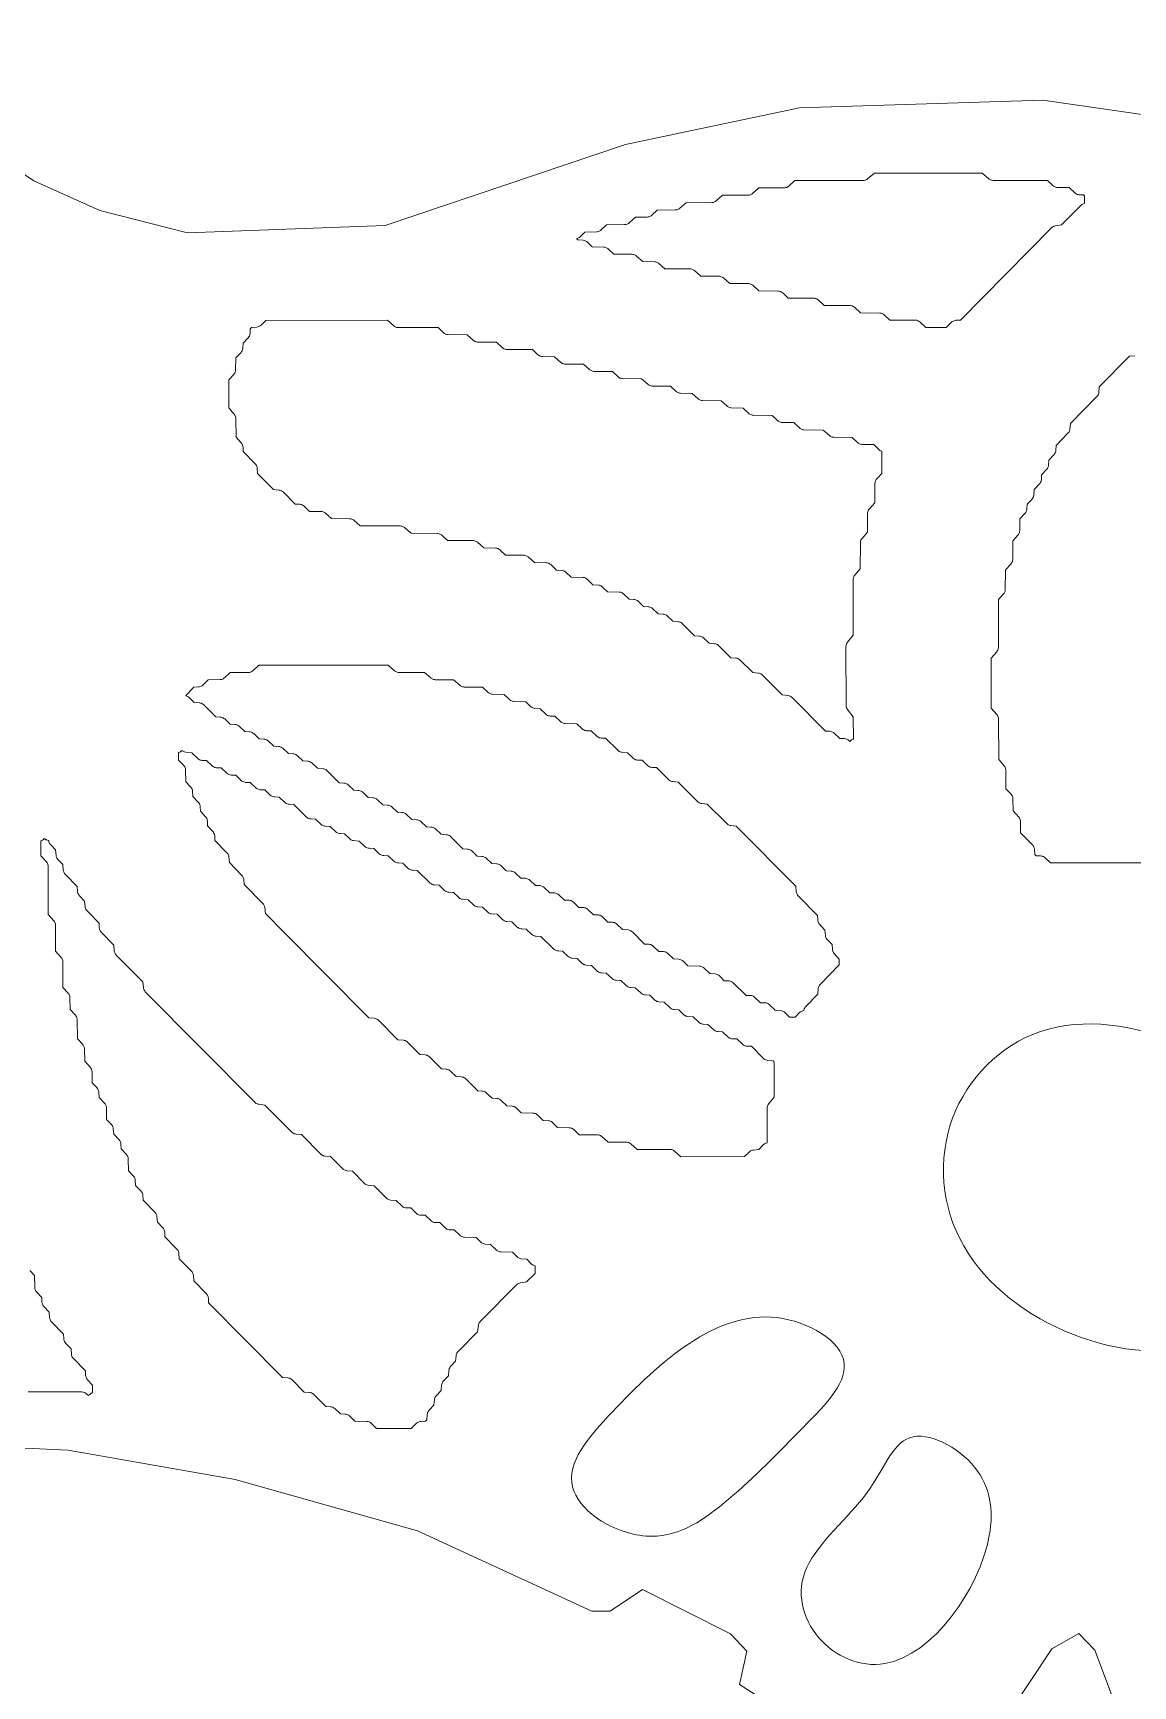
# Model space of a CAD drawing. Header units: inches. Extents: x 36 to 81.4, y 17.3 to 55.9.
# Drawn here: x 48.8 to 52.82, y 39.6 to 45.65 of the extents above; entities that cross this region are included whole.
import ezdxf

# ---------------------------------------------------------------- set-up
doc = ezdxf.new("R2010")
doc.units = ezdxf.units.IN
for name, color, linetype, lineweight in [('01_ORIGINAL_CAD', 7, 'CONTINUOUS', 20), ('02_APPROVED_PDF_OUTLINES', 7, 'CONTINUOUS', 15), ('04_APPROVED_PERIMETER', 7, 'CONTINUOUS', 15)]:
    doc.layers.add(name, color=color, linetype=linetype, lineweight=lineweight)

msp = doc.modelspace()

# ---------------------------------------------------------------- linework, layer by layer
at = {"layer": '01_ORIGINAL_CAD'}
msp.add_lwpolyline([(50.1404, 46.0145, -0.546754), (57.6505, 41.0455, 0.171391), (58.1845, 40.3509, 0.171391)], format="xyb", dxfattribs=at)
at = {"layer": '02_APPROVED_PDF_OUTLINES'}
for points in [[(50.7838, 44.8935), (50.7851, 44.8938), (50.7882, 44.8948), (50.7911, 44.8963), (50.7938, 44.8981), (50.7963, 44.9002), (50.8136, 44.9175), (50.8562, 44.9184), (50.8593, 44.9187), (50.8623, 44.9193), (50.8652, 44.9203), (50.8679, 44.9217), (50.8705, 44.9233), (50.8729, 44.9253), (50.8927, 44.9442), (50.959, 44.9445), (50.962, 44.9447), (50.965, 44.9452), (50.9679, 44.9461), (50.9706, 44.9474), (50.9732, 44.9489), (50.9756, 44.9508), (50.9985, 44.9713), (51.0419, 44.9723), (51.045, 44.9725), (51.048, 44.9731), (51.0509, 44.9741), (51.0537, 44.9755), (51.0562, 44.9772), (51.0586, 44.9791), (51.0784, 44.998), (51.1448, 44.9983), (51.1478, 44.9985), (51.1507, 44.999), (51.1536, 45), (51.1563, 45.0012), (51.1589, 45.0028), (51.1613, 45.0046), (51.184, 45.0249), (51.2774, 45.0252), (51.2804, 45.0254), (51.2834, 45.026), (51.2862, 45.0269), (51.289, 45.0281), (51.2916, 45.0297), (51.2939, 45.0316), (51.3167, 45.0518), (51.4101, 45.0522), (51.4131, 45.0524), (51.416, 45.0529), (51.4189, 45.0538), (51.4217, 45.0551), (51.4242, 45.0566), (51.4266, 45.0585), (51.4494, 45.0788), (51.5427, 45.0791), (51.5457, 45.0793), (51.5487, 45.0799), (51.5516, 45.0808), (51.5543, 45.082), (51.5569, 45.0836), (51.5593, 45.0854), (51.582, 45.1057), (51.8317, 45.1059), (51.8351, 45.1061), (51.8384, 45.1068), (51.8417, 45.108), (51.8447, 45.1096), (51.8475, 45.1115), (51.8733, 45.1327), (52.2671, 45.133), (52.2899, 45.1128), (52.2923, 45.111), (52.2949, 45.1094), (52.2976, 45.1082), (52.3005, 45.1073), (52.3035, 45.1067), (52.3065, 45.1065), (52.5056, 45.1064), (52.5254, 45.0876), (52.5278, 45.0856), (52.5303, 45.0839), (52.5331, 45.0826), (52.536, 45.0816), (52.539, 45.081), (52.5421, 45.0807), (52.585, 45.0798), (52.6051, 45.0608), (52.6079, 45.0585), (52.6109, 45.0567), (52.6142, 45.0553), (52.6177, 45.0544), (52.6212, 45.054), (52.6375, 45.0533), (52.6412, 45.0495), (52.6413, 45.0223), (52.64, 45.022), (52.6368, 45.021), (52.6339, 45.0195), (52.6311, 45.0177), (52.6287, 45.0155), (52.5572, 44.9434), (52.5345, 44.9401), (52.5313, 44.9395), (52.5283, 44.9384), (52.5254, 44.9369), (52.5227, 44.9351), (52.5203, 44.9329), (52.1872, 44.5952), (52.1709, 44.5945), (52.1673, 44.594), (52.1639, 44.5931), (52.1606, 44.5917), (52.1575, 44.5899), (52.1548, 44.5876), (52.135, 44.5688), (52.0609, 44.5687), (52.0381, 44.5889), (52.0357, 44.5908), (52.0331, 44.5924), (52.0304, 44.5936), (52.0275, 44.5945), (52.0246, 44.5951), (52.0215, 44.5952), (51.9286, 44.5954), (51.9087, 44.6143), (51.9064, 44.6163), (51.9038, 44.6179), (51.901, 44.6193), (51.898, 44.6203), (51.895, 44.6209), (51.8919, 44.6211), (51.822, 44.6221), (51.7991, 44.6425), (51.7967, 44.6443), (51.7941, 44.6459), (51.7914, 44.6471), (51.7885, 44.648), (51.7856, 44.6486), (51.7825, 44.6487), (51.6891, 44.6489), (51.6663, 44.6692), (51.6639, 44.6711), (51.6614, 44.6726), (51.6586, 44.6739), (51.6557, 44.6748), (51.6528, 44.6753), (51.6498, 44.6755), (51.5568, 44.6757), (51.537, 44.6945), (51.5346, 44.6965), (51.532, 44.6982), (51.5292, 44.6995), (51.5263, 44.7005), (51.5232, 44.7011), (51.5201, 44.7014), (51.4503, 44.7023), (51.4273, 44.7227), (51.4249, 44.7245), (51.4224, 44.7261), (51.4196, 44.7273), (51.4168, 44.7282), (51.4138, 44.7288), (51.4108, 44.729), (51.3439, 44.7292), (51.3211, 44.7495), (51.3187, 44.7513), (51.3161, 44.7529), (51.3134, 44.7541), (51.3105, 44.755), (51.3076, 44.7556), (51.3046, 44.7557), (51.2377, 44.756), (51.2148, 44.7762), (51.2125, 44.7781), (51.2099, 44.7796), (51.2072, 44.7809), (51.2043, 44.7818), (51.2013, 44.7823), (51.1983, 44.7825), (51.1054, 44.7827), (51.0855, 44.8015), (51.0832, 44.8035), (51.0806, 44.8052), (51.0778, 44.8065), (51.0749, 44.8075), (51.0719, 44.8081), (51.0688, 44.8084), (51.0254, 44.8093), (51.0024, 44.8297), (51, 44.8316), (50.9975, 44.8332), (50.9947, 44.8344), (50.9918, 44.8353), (50.9889, 44.8358), (50.9859, 44.836), (50.9195, 44.8362), (50.8996, 44.8551), (50.8973, 44.857), (50.8947, 44.8587), (50.8919, 44.8601), (50.889, 44.861), (50.886, 44.8617), (50.8829, 44.8619), (50.8403, 44.8628), (50.8229, 44.8801), (50.8203, 44.8823), (50.8174, 44.8842), (50.8143, 44.8857), (50.811, 44.8867), (50.8075, 44.8872), (50.788, 44.8889), (50.7838, 44.8932)], [(49.646, 44.5943), (50.0915, 44.5946), (50.1143, 44.5744), (50.1167, 44.5725), (50.1192, 44.571), (50.122, 44.5697), (50.1249, 44.5688), (50.1278, 44.5683), (50.1308, 44.5681), (50.2769, 44.5679), (50.2967, 44.5491), (50.2991, 44.5471), (50.3017, 44.5454), (50.3045, 44.5441), (50.3074, 44.5431), (50.3105, 44.5425), (50.3136, 44.5423), (50.3834, 44.5413), (50.4064, 44.5209), (50.4087, 44.5191), (50.4113, 44.5175), (50.4141, 44.5163), (50.4169, 44.5154), (50.4199, 44.5148), (50.4229, 44.5146), (50.4898, 44.5144), (50.5126, 44.4942), (50.515, 44.4923), (50.5176, 44.4907), (50.5203, 44.4895), (50.5232, 44.4886), (50.5261, 44.4881), (50.5291, 44.4879), (50.6221, 44.4877), (50.6419, 44.4688), (50.6443, 44.4669), (50.6469, 44.4652), (50.6496, 44.4639), (50.6525, 44.4629), (50.6555, 44.4623), (50.6586, 44.462), (50.702, 44.4611), (50.7251, 44.4406), (50.7274, 44.4388), (50.73, 44.4372), (50.7327, 44.436), (50.7356, 44.4351), (50.7386, 44.4345), (50.7416, 44.4344), (50.8085, 44.4341), (50.8313, 44.4139), (50.8337, 44.412), (50.8362, 44.4105), (50.839, 44.4092), (50.8418, 44.4083), (50.8448, 44.4078), (50.8478, 44.4076), (50.9142, 44.4074), (50.9341, 44.3885), (50.9365, 44.3866), (50.9391, 44.3849), (50.9419, 44.3835), (50.9448, 44.3825), (50.9478, 44.3819), (50.9509, 44.3817), (51.0208, 44.3807), (51.0437, 44.3604), (51.0461, 44.3585), (51.0487, 44.3569), (51.0514, 44.3557), (51.0543, 44.3548), (51.0573, 44.3543), (51.0603, 44.3541), (51.1267, 44.3539), (51.1465, 44.335), (51.1489, 44.3331), (51.1515, 44.3314), (51.1542, 44.33), (51.1571, 44.3291), (51.1601, 44.3284), (51.1632, 44.3282), (51.2062, 44.3273), (51.2262, 44.3082), (51.2286, 44.3063), (51.2312, 44.3046), (51.234, 44.3032), (51.2369, 44.3022), (51.24, 44.3016), (51.2431, 44.3014), (51.3125, 44.3004), (51.3324, 44.2815), (51.3348, 44.2795), (51.3374, 44.2778), (51.3401, 44.2765), (51.3431, 44.2755), (51.3461, 44.2749), (51.3491, 44.2746), (51.3921, 44.2737), (51.4121, 44.2547), (51.4145, 44.2527), (51.4171, 44.251), (51.4199, 44.2497), (51.4229, 44.2487), (51.4259, 44.2481), (51.429, 44.2479), (51.4984, 44.2469), (51.5184, 44.2279), (51.5207, 44.226), (51.5233, 44.2243), (51.5261, 44.223), (51.529, 44.222), (51.532, 44.2213), (51.535, 44.2211), (51.578, 44.2202), (51.598, 44.2012), (51.6004, 44.1992), (51.603, 44.1975), (51.6058, 44.1962), (51.6088, 44.1952), (51.6118, 44.1945), (51.6149, 44.1943), (51.6848, 44.1933), (51.7077, 44.173), (51.7101, 44.1711), (51.7127, 44.1696), (51.7154, 44.1683), (51.7183, 44.1674), (51.7212, 44.1669), (51.7242, 44.1667), (51.7906, 44.1665), (51.8105, 44.1476), (51.8129, 44.1457), (51.8154, 44.144), (51.8182, 44.1427), (51.8211, 44.1417), (51.8241, 44.141), (51.8272, 44.1408), (51.8698, 44.1399), (51.8872, 44.1227), (51.8896, 44.1205), (51.8924, 44.1187), (51.8953, 44.1173), (51.8984, 44.1162), (51.8998, 44.116), (51.8999, 44.0346), (51.8812, 44.0145), (51.8793, 44.0121), (51.8777, 44.0095), (51.8764, 44.0068), (51.8754, 44.0039), (51.8748, 44.0009), (51.8746, 43.9978), (51.8737, 43.9269), (51.8535, 43.9037), (51.8514, 43.9009), (51.8497, 43.8977), (51.8484, 43.8944), (51.8477, 43.8909), (51.8474, 43.8874), (51.8473, 43.8194), (51.8272, 43.7963), (51.825, 43.7935), (51.8233, 43.7904), (51.8221, 43.787), (51.8213, 43.7835), (51.8211, 43.78), (51.821, 43.6852), (51.8009, 43.6621), (51.7988, 43.6593), (51.797, 43.6561), (51.7958, 43.6528), (51.795, 43.6493), (51.7948, 43.6457), (51.7949, 43.443), (51.7739, 43.4169), (51.772, 43.4141), (51.7704, 43.4111), (51.7693, 43.4079), (51.7686, 43.4046), (51.7684, 43.4012), (51.7688, 43.1865), (51.769, 43.1831), (51.7697, 43.1798), (51.7709, 43.1766), (51.7724, 43.1736), (51.7744, 43.1708), (51.7954, 43.1447), (51.7956, 43.0631), (51.795, 43.0629), (51.7918, 43.0615), (51.7889, 43.0598), (51.7863, 43.0576), (51.7826, 43.0541), (51.7788, 43.0576), (51.7761, 43.0598), (51.773, 43.0616), (51.7698, 43.063), (51.7664, 43.0639), (51.7629, 43.0643), (51.7461, 43.065), (51.7258, 43.0842), (51.7231, 43.0865), (51.72, 43.0884), (51.7167, 43.0898), (51.7133, 43.0907), (51.7097, 43.0911), (51.6935, 43.0918), (51.5718, 43.2145), (51.5693, 43.2166), (51.5667, 43.2185), (51.5638, 43.2199), (51.5607, 43.221), (51.5576, 43.2216), (51.5349, 43.2249), (51.4631, 43.2969), (51.4605, 43.2992), (51.4576, 43.3011), (51.4544, 43.3026), (51.4511, 43.3036), (51.4476, 43.3041), (51.4278, 43.3059), (51.3805, 43.3521), (51.3782, 43.3541), (51.3757, 43.3558), (51.373, 43.3572), (51.3701, 43.3582), (51.3672, 43.3589), (51.3642, 43.3592), (51.3478, 43.3599), (51.3036, 43.4041), (51.301, 43.4064), (51.2981, 43.4083), (51.2949, 43.4098), (51.2916, 43.4108), (51.2881, 43.4114), (51.2681, 43.4131), (51.2474, 43.4328), (51.2446, 43.4351), (51.2416, 43.4369), (51.2383, 43.4383), (51.2348, 43.4392), (51.2313, 43.4396), (51.2149, 43.4404), (51.1707, 43.4846), (51.1681, 43.4868), (51.1652, 43.4887), (51.162, 43.4902), (51.1587, 43.4912), (51.1553, 43.4918), (51.1353, 43.4936), (51.1145, 43.5132), (51.1118, 43.5155), (51.1087, 43.5173), (51.1054, 43.5187), (51.102, 43.5197), (51.0984, 43.5201), (51.0817, 43.5208), (51.0614, 43.54), (51.0586, 43.5423), (51.0556, 43.5441), (51.0523, 43.5455), (51.0488, 43.5465), (51.0453, 43.5469), (51.0285, 43.5476), (51.0082, 43.5668), (51.0055, 43.5691), (51.0024, 43.5709), (50.9991, 43.5723), (50.9957, 43.5733), (50.9921, 43.5737), (50.9754, 43.5744), (50.9551, 43.5936), (50.9527, 43.5956), (50.9502, 43.5973), (50.9474, 43.5986), (50.9445, 43.5996), (50.9415, 43.6002), (50.9384, 43.6005), (50.8958, 43.6014), (50.8784, 43.6186), (50.8758, 43.6209), (50.8729, 43.6228), (50.8698, 43.6242), (50.8664, 43.6252), (50.863, 43.6258), (50.843, 43.6275), (50.8223, 43.6472), (50.8199, 43.6492), (50.8173, 43.6509), (50.8146, 43.6522), (50.8117, 43.6532), (50.8087, 43.6538), (50.8056, 43.6541), (50.763, 43.655), (50.7456, 43.6722), (50.743, 43.6745), (50.7401, 43.6763), (50.7369, 43.6778), (50.7336, 43.6788), (50.7302, 43.6793), (50.7102, 43.6811), (50.6894, 43.7008), (50.6871, 43.7028), (50.6845, 43.7044), (50.6818, 43.7058), (50.6788, 43.7068), (50.6758, 43.7074), (50.6728, 43.7076), (50.6294, 43.7086), (50.6063, 43.729), (50.604, 43.7309), (50.6014, 43.7324), (50.5986, 43.7336), (50.5958, 43.7346), (50.5928, 43.7351), (50.5898, 43.7353), (50.5234, 43.7355), (50.5035, 43.7543), (50.5012, 43.7563), (50.4986, 43.758), (50.4958, 43.7593), (50.4929, 43.7603), (50.4899, 43.7609), (50.4869, 43.7612), (50.4434, 43.7621), (50.4204, 43.7825), (50.418, 43.7844), (50.4155, 43.786), (50.4127, 43.7872), (50.4098, 43.7881), (50.4069, 43.7886), (50.4039, 43.7888), (50.3109, 43.789), (50.2911, 43.8079), (50.2887, 43.8099), (50.2861, 43.8115), (50.2833, 43.8129), (50.2803, 43.8139), (50.2772, 43.8145), (50.2741, 43.8147), (50.1778, 43.8157), (50.1549, 43.836), (50.1525, 43.8379), (50.1499, 43.8394), (50.1472, 43.8407), (50.1443, 43.8416), (50.1413, 43.8421), (50.1383, 43.8423), (49.9918, 43.8425), (49.969, 43.8627), (49.9666, 43.8646), (49.9641, 43.8661), (49.9613, 43.8674), (49.9585, 43.8683), (49.9555, 43.8688), (49.9525, 43.869), (49.8861, 43.8692), (49.8662, 43.8881), (49.8639, 43.89), (49.8613, 43.8917), (49.8585, 43.893), (49.8556, 43.894), (49.8526, 43.8947), (49.8495, 43.8949), (49.8066, 43.8958), (49.7865, 43.9148), (49.7838, 43.9171), (49.7807, 43.919), (49.7774, 43.9203), (49.774, 43.9213), (49.7704, 43.9217), (49.7541, 43.9224), (49.7099, 43.9666), (49.7073, 43.9689), (49.7043, 43.9708), (49.7012, 43.9722), (49.6978, 43.9733), (49.6944, 43.9738), (49.6748, 43.9755), (49.6166, 44.0343), (49.6149, 44.0542), (49.6143, 44.0576), (49.6133, 44.0609), (49.6119, 44.0641), (49.61, 44.067), (49.6078, 44.0696), (49.5638, 44.1143), (49.5631, 44.1311), (49.5626, 44.1346), (49.5617, 44.138), (49.5604, 44.1412), (49.5586, 44.1443), (49.5563, 44.147), (49.5375, 44.1671), (49.5372, 44.2346), (49.5369, 44.2382), (49.5361, 44.2417), (49.5349, 44.245), (49.5331, 44.2481), (49.531, 44.251), (49.5108, 44.274), (49.5106, 44.3766), (49.5293, 44.3968), (49.5312, 44.3991), (49.5329, 44.4017), (49.5342, 44.4044), (49.5351, 44.4073), (49.5357, 44.4103), (49.536, 44.4133), (49.5368, 44.457), (49.5557, 44.4773), (49.5579, 44.48), (49.5597, 44.4831), (49.5611, 44.4864), (49.562, 44.4898), (49.5624, 44.4933), (49.5631, 44.5104), (49.5821, 44.531), (49.5844, 44.5337), (49.5862, 44.5368), (49.5875, 44.5401), (49.5884, 44.5435), (49.5888, 44.547), (49.5895, 44.5637), (49.594, 44.5683), (49.6136, 44.5701), (49.617, 44.5706), (49.6203, 44.5716), (49.6234, 44.5731), (49.6264, 44.575), (49.629, 44.5773)], [(49.3536, 43.2216), (49.3536, 43.222), (49.3837, 43.2525), (49.4, 43.2533), (49.4035, 43.2537), (49.407, 43.2546), (49.4103, 43.256), (49.4133, 43.2579), (49.4161, 43.2601), (49.4361, 43.2792), (49.479, 43.2802), (49.4821, 43.2804), (49.4851, 43.281), (49.488, 43.282), (49.4908, 43.2834), (49.4933, 43.2851), (49.4957, 43.287), (49.5155, 43.3059), (49.5819, 43.3062), (49.5849, 43.3064), (49.5878, 43.3069), (49.5907, 43.3079), (49.5934, 43.3091), (49.596, 43.3107), (49.5984, 43.3125), (49.6211, 43.3328), (50.0939, 43.3331), (50.1167, 43.3129), (50.1191, 43.311), (50.1216, 43.3095), (50.1244, 43.3082), (50.1273, 43.3073), (50.1302, 43.3068), (50.1332, 43.3066), (50.2266, 43.3064), (50.2495, 43.2862), (50.2518, 43.2843), (50.2544, 43.2828), (50.2571, 43.2815), (50.26, 43.2806), (50.263, 43.2801), (50.266, 43.2799), (50.3328, 43.2797), (50.3557, 43.2594), (50.3581, 43.2575), (50.3606, 43.256), (50.3634, 43.2548), (50.3662, 43.2539), (50.3692, 43.2533), (50.3722, 43.2531), (50.4386, 43.2529), (50.4585, 43.2341), (50.4608, 43.2321), (50.4634, 43.2304), (50.4662, 43.2291), (50.4691, 43.2281), (50.4721, 43.2275), (50.4751, 43.2272), (50.5181, 43.2263), (50.5382, 43.2073), (50.5405, 43.2053), (50.5431, 43.2036), (50.5459, 43.2023), (50.5488, 43.2013), (50.5518, 43.2007), (50.5548, 43.2004), (50.5975, 43.1995), (50.6148, 43.1823), (50.6175, 43.18), (50.6204, 43.1782), (50.6235, 43.1767), (50.6268, 43.1757), (50.6302, 43.1751), (50.6502, 43.1734), (50.671, 43.1537), (50.6737, 43.1514), (50.6768, 43.1496), (50.6801, 43.1482), (50.6835, 43.1473), (50.6871, 43.1469), (50.7038, 43.1461), (50.7241, 43.1269), (50.7265, 43.1249), (50.7291, 43.1233), (50.7318, 43.1219), (50.7347, 43.1209), (50.7377, 43.1203), (50.7408, 43.1201), (50.7837, 43.1191), (50.8038, 43.1001), (50.8066, 43.0979), (50.8096, 43.096), (50.8129, 43.0946), (50.8164, 43.0937), (50.8199, 43.0933), (50.8367, 43.0926), (50.8569, 43.0733), (50.8597, 43.0711), (50.8628, 43.0692), (50.8661, 43.0678), (50.8695, 43.0669), (50.8731, 43.0665), (50.8894, 43.0658), (50.9336, 43.0216), (50.9362, 43.0193), (50.9391, 43.0174), (50.9423, 43.0159), (50.9456, 43.0149), (50.9491, 43.0143), (50.9691, 43.0126), (50.9898, 42.9929), (50.9926, 42.9906), (50.9956, 42.9888), (50.9989, 42.9874), (51.0024, 42.9865), (51.0059, 42.9861), (51.0227, 42.9853), (51.043, 42.9661), (51.0457, 42.9638), (51.0488, 42.962), (51.0521, 42.9606), (51.0555, 42.9597), (51.0591, 42.9593), (51.0754, 42.9586), (51.1196, 42.9144), (51.1222, 42.9121), (51.1252, 42.9102), (51.1283, 42.9087), (51.1316, 42.9077), (51.1351, 42.9071), (51.1547, 42.9054), (51.2259, 42.8339), (51.2285, 42.8316), (51.2315, 42.8297), (51.2346, 42.8283), (51.238, 42.8272), (51.2414, 42.8267), (51.261, 42.825), (51.3322, 42.7535), (51.3349, 42.7512), (51.3378, 42.7493), (51.341, 42.7478), (51.3443, 42.7468), (51.3477, 42.7462), (51.3673, 42.7445), (51.5851, 42.5249), (51.5869, 42.5049), (51.5874, 42.5015), (51.5884, 42.4982), (51.5899, 42.4951), (51.5917, 42.4922), (51.594, 42.4895), (51.6645, 42.418), (51.6653, 42.4013), (51.6657, 42.3978), (51.6666, 42.3943), (51.6679, 42.3911), (51.6698, 42.3881), (51.672, 42.3853), (51.6916, 42.3643), (51.6934, 42.3439), (51.6939, 42.3406), (51.6949, 42.3373), (51.6963, 42.3342), (51.6982, 42.3313), (51.7004, 42.3287), (51.7178, 42.3108), (51.7186, 42.2939), (51.719, 42.2904), (51.7199, 42.287), (51.7212, 42.2838), (51.723, 42.2807), (51.7253, 42.278), (51.744, 42.2579), (51.7441, 42.2366), (51.6743, 42.1655), (51.672, 42.1628), (51.6702, 42.1599), (51.6687, 42.1568), (51.6677, 42.1535), (51.6672, 42.1501), (51.6655, 42.1301), (51.6213, 42.0849), (51.6192, 42.0824), (51.6174, 42.0797), (51.616, 42.0767), (51.615, 42.0736), (51.6144, 42.0704), (51.6143, 42.0696), (51.6136, 42.0695), (51.6104, 42.0689), (51.6073, 42.0678), (51.6043, 42.0664), (51.6016, 42.0646), (51.5991, 42.0624), (51.5821, 42.0454), (51.5621, 42.0454), (51.545, 42.0624), (51.5424, 42.0647), (51.5395, 42.0665), (51.5363, 42.068), (51.533, 42.069), (51.5296, 42.0695), (51.5096, 42.0713), (51.4888, 42.091), (51.4861, 42.0933), (51.483, 42.0951), (51.4797, 42.0965), (51.4763, 42.0974), (51.4727, 42.0978), (51.456, 42.0985), (51.4357, 42.1178), (51.4329, 42.1201), (51.4299, 42.1219), (51.4266, 42.1233), (51.4231, 42.1242), (51.4196, 42.1246), (51.4031, 42.1253), (51.3562, 42.1711), (51.3539, 42.1731), (51.3514, 42.1748), (51.3487, 42.1762), (51.3458, 42.1772), (51.3429, 42.1779), (51.3399, 42.1782), (51.3234, 42.179), (51.3058, 42.1964), (51.3032, 42.1987), (51.3003, 42.2006), (51.2972, 42.202), (51.2939, 42.203), (51.2904, 42.2036), (51.2704, 42.2053), (51.2497, 42.225), (51.2473, 42.227), (51.2448, 42.2286), (51.242, 42.23), (51.2391, 42.231), (51.2361, 42.2316), (51.233, 42.2319), (51.1904, 42.2328), (51.173, 42.25), (51.1704, 42.2523), (51.1675, 42.2541), (51.1643, 42.2556), (51.161, 42.2566), (51.1576, 42.2571), (51.1376, 42.2589), (51.1169, 42.2786), (51.1141, 42.2809), (51.111, 42.2827), (51.1078, 42.2841), (51.1043, 42.285), (51.1008, 42.2854), (51.084, 42.2862), (51.0637, 42.3054), (51.061, 42.3077), (51.0579, 42.3095), (51.0546, 42.3109), (51.0512, 42.3118), (51.0476, 42.3122), (51.0313, 42.3129), (50.9871, 42.3571), (50.9844, 42.3594), (50.9815, 42.3613), (50.9784, 42.3628), (50.975, 42.3638), (50.9716, 42.3644), (50.9516, 42.3661), (50.9308, 42.3858), (50.9281, 42.3881), (50.925, 42.3899), (50.9217, 42.3913), (50.9183, 42.3922), (50.9147, 42.3926), (50.898, 42.3934), (50.8777, 42.4126), (50.8749, 42.4149), (50.8719, 42.4167), (50.8686, 42.4181), (50.8651, 42.419), (50.8616, 42.4194), (50.8449, 42.4202), (50.8246, 42.4394), (50.8218, 42.4417), (50.8188, 42.4435), (50.8155, 42.4449), (50.812, 42.4458), (50.8085, 42.4462), (50.7917, 42.447), (50.7714, 42.4662), (50.7687, 42.4685), (50.7656, 42.4703), (50.7623, 42.4717), (50.7589, 42.4726), (50.7553, 42.473), (50.7386, 42.4738), (50.7183, 42.493), (50.7155, 42.4953), (50.7125, 42.4971), (50.7092, 42.4985), (50.7057, 42.4994), (50.7022, 42.4998), (50.6854, 42.5006), (50.6651, 42.5198), (50.6624, 42.5221), (50.6593, 42.5239), (50.656, 42.5253), (50.6526, 42.5262), (50.649, 42.5266), (50.6323, 42.5274), (50.612, 42.5466), (50.6092, 42.5489), (50.6062, 42.5507), (50.6029, 42.5521), (50.5994, 42.553), (50.5959, 42.5534), (50.5792, 42.5542), (50.5589, 42.5734), (50.5561, 42.5757), (50.5531, 42.5775), (50.5498, 42.5789), (50.5463, 42.5798), (50.5428, 42.5802), (50.526, 42.581), (50.5057, 42.6002), (50.503, 42.6025), (50.4999, 42.6043), (50.4966, 42.6057), (50.4932, 42.6066), (50.4896, 42.607), (50.4729, 42.6078), (50.4526, 42.627), (50.4498, 42.6293), (50.4468, 42.6311), (50.4435, 42.6325), (50.44, 42.6334), (50.4365, 42.6338), (50.4197, 42.6346), (50.3995, 42.6538), (50.3967, 42.6561), (50.3936, 42.6579), (50.3903, 42.6593), (50.3869, 42.6602), (50.3833, 42.6606), (50.367, 42.6614), (50.3228, 42.7056), (50.3202, 42.7078), (50.3173, 42.7097), (50.3141, 42.7112), (50.3108, 42.7122), (50.3073, 42.7128), (50.2873, 42.7146), (50.2666, 42.7342), (50.2638, 42.7365), (50.2608, 42.7383), (50.2575, 42.7397), (50.254, 42.7407), (50.2505, 42.7411), (50.2337, 42.7418), (50.2134, 42.761), (50.2107, 42.7633), (50.2076, 42.7651), (50.2043, 42.7665), (50.2009, 42.7675), (50.1973, 42.7679), (50.1806, 42.7686), (50.1603, 42.7878), (50.1575, 42.7901), (50.1545, 42.7919), (50.1512, 42.7933), (50.1477, 42.7943), (50.1442, 42.7947), (50.1275, 42.7954), (50.1072, 42.8146), (50.1044, 42.8169), (50.1013, 42.8187), (50.0981, 42.8201), (50.0946, 42.8211), (50.091, 42.8215), (50.0743, 42.8222), (50.054, 42.8414), (50.0513, 42.8437), (50.0482, 42.8455), (50.0449, 42.8469), (50.0415, 42.8479), (50.0379, 42.8483), (50.0212, 42.849), (50.0009, 42.8682), (49.9981, 42.8705), (49.9951, 42.8723), (49.9918, 42.8737), (49.9883, 42.8747), (49.9848, 42.8751), (49.968, 42.8758), (49.9477, 42.895), (49.945, 42.8973), (49.9419, 42.8991), (49.9386, 42.9005), (49.9352, 42.9015), (49.9316, 42.9019), (49.9153, 42.9026), (49.8711, 42.9468), (49.8685, 42.9491), (49.8655, 42.951), (49.8624, 42.9524), (49.8591, 42.9535), (49.8556, 42.954), (49.8356, 42.9558), (49.8149, 42.9755), (49.8121, 42.9777), (49.809, 42.9796), (49.8058, 42.981), (49.8023, 42.9819), (49.7988, 42.9823), (49.782, 42.983), (49.7617, 43.0023), (49.759, 43.0045), (49.7559, 43.0064), (49.7526, 43.0078), (49.7492, 43.0087), (49.7456, 43.0091), (49.7289, 43.0098), (49.7086, 43.0291), (49.7058, 43.0313), (49.7028, 43.0332), (49.6995, 43.0346), (49.696, 43.0355), (49.6925, 43.0359), (49.6757, 43.0366), (49.6554, 43.0559), (49.6527, 43.0581), (49.6496, 43.06), (49.6463, 43.0614), (49.6429, 43.0623), (49.6393, 43.0627), (49.6226, 43.0634), (49.6023, 43.0827), (49.5995, 43.0849), (49.5965, 43.0868), (49.5932, 43.0882), (49.5897, 43.0891), (49.5862, 43.0895), (49.5695, 43.0902), (49.5492, 43.1095), (49.5464, 43.1117), (49.5433, 43.1136), (49.5401, 43.115), (49.5366, 43.1159), (49.5331, 43.1163), (49.5163, 43.117), (49.496, 43.1363), (49.4933, 43.1385), (49.4902, 43.1404), (49.4869, 43.1418), (49.4835, 43.1427), (49.4799, 43.1431), (49.4636, 43.1438), (49.4194, 43.188), (49.4167, 43.1903), (49.4138, 43.1922), (49.4107, 43.1937), (49.4073, 43.1947), (49.4039, 43.1952), (49.3842, 43.197), (49.3662, 43.2149), (49.3637, 43.217), (49.361, 43.2188), (49.358, 43.2203), (49.3549, 43.2213)], [(49.3398, 43.0212), (49.341, 43.0202), (49.3437, 43.0184), (49.3466, 43.0169), (49.3496, 43.0159), (49.3528, 43.0152), (49.3759, 43.0119), (49.3972, 42.9917), (49.3999, 42.9894), (49.403, 42.9876), (49.4063, 42.9862), (49.4097, 42.9853), (49.4133, 42.9849), (49.43, 42.9841), (49.4503, 42.9649), (49.4531, 42.9626), (49.4561, 42.9608), (49.4594, 42.9594), (49.4629, 42.9585), (49.4664, 42.9581), (49.4831, 42.9573), (49.5034, 42.9381), (49.5062, 42.9358), (49.5093, 42.934), (49.5126, 42.9326), (49.516, 42.9317), (49.5196, 42.9313), (49.5363, 42.9305), (49.5566, 42.9113), (49.5593, 42.909), (49.5624, 42.9072), (49.5657, 42.9058), (49.5691, 42.9049), (49.5727, 42.9045), (49.5894, 42.9037), (49.6097, 42.8845), (49.6125, 42.8822), (49.6155, 42.8804), (49.6188, 42.879), (49.6223, 42.8781), (49.6258, 42.8777), (49.6426, 42.8769), (49.6629, 42.8577), (49.6656, 42.8554), (49.6687, 42.8536), (49.672, 42.8522), (49.6754, 42.8513), (49.679, 42.8509), (49.6957, 42.8501), (49.716, 42.8309), (49.7188, 42.8286), (49.7218, 42.8268), (49.7251, 42.8254), (49.7286, 42.8245), (49.7321, 42.8241), (49.7486, 42.8234), (49.7955, 42.7776), (49.7978, 42.7756), (49.8003, 42.7739), (49.803, 42.7725), (49.8059, 42.7715), (49.8088, 42.7708), (49.8118, 42.7705), (49.8286, 42.7697), (49.8489, 42.7505), (49.8516, 42.7482), (49.8547, 42.7464), (49.858, 42.745), (49.8614, 42.7441), (49.865, 42.7437), (49.8817, 42.7429), (49.902, 42.7237), (49.9048, 42.7214), (49.9078, 42.7196), (49.9111, 42.7182), (49.9146, 42.7173), (49.9181, 42.7169), (49.9345, 42.7161), (49.9521, 42.6987), (49.9548, 42.6964), (49.9577, 42.6945), (49.9608, 42.6931), (49.9641, 42.6921), (49.9675, 42.6915), (49.9875, 42.6898), (50.0083, 42.6701), (50.0111, 42.6678), (50.0141, 42.666), (50.0174, 42.6646), (50.0209, 42.6637), (50.0244, 42.6633), (50.0411, 42.6625), (50.0614, 42.6433), (50.0642, 42.641), (50.0673, 42.6392), (50.0705, 42.6378), (50.074, 42.6369), (50.0775, 42.6365), (50.0943, 42.6357), (50.1146, 42.6165), (50.1173, 42.6142), (50.1204, 42.6124), (50.1237, 42.611), (50.1271, 42.6101), (50.1307, 42.6097), (50.1474, 42.6089), (50.1677, 42.5897), (50.1705, 42.5874), (50.1735, 42.5856), (50.1768, 42.5842), (50.1803, 42.5833), (50.1838, 42.5829), (50.2003, 42.5821), (50.2472, 42.5363), (50.2495, 42.5343), (50.252, 42.5327), (50.2547, 42.5313), (50.2576, 42.5302), (50.2605, 42.5296), (50.2636, 42.5292), (50.2803, 42.5285), (50.3006, 42.5093), (50.3034, 42.507), (50.3064, 42.5052), (50.3097, 42.5038), (50.3132, 42.5028), (50.3167, 42.5024), (50.3331, 42.5017), (50.3507, 42.4843), (50.3533, 42.482), (50.3562, 42.4801), (50.3594, 42.4787), (50.3627, 42.4777), (50.3661, 42.4771), (50.3861, 42.4753), (50.4069, 42.4557), (50.4096, 42.4534), (50.4127, 42.4516), (50.416, 42.4502), (50.4194, 42.4492), (50.423, 42.4488), (50.4394, 42.4481), (50.457, 42.4307), (50.4596, 42.4284), (50.4625, 42.4265), (50.4657, 42.4251), (50.469, 42.4241), (50.4724, 42.4235), (50.4924, 42.4217), (50.5132, 42.4021), (50.5159, 42.3998), (50.519, 42.398), (50.5223, 42.3966), (50.5257, 42.3956), (50.5293, 42.3952), (50.546, 42.3945), (50.5663, 42.3753), (50.5691, 42.373), (50.5721, 42.3712), (50.5754, 42.3698), (50.5789, 42.3688), (50.5824, 42.3684), (50.5991, 42.3677), (50.6194, 42.3485), (50.6222, 42.3462), (50.6252, 42.3444), (50.6285, 42.343), (50.632, 42.342), (50.6355, 42.3416), (50.652, 42.3409), (50.6989, 42.2951), (50.7012, 42.2931), (50.7037, 42.2914), (50.7064, 42.2901), (50.7093, 42.289), (50.7122, 42.2883), (50.7153, 42.288), (50.732, 42.2873), (50.7523, 42.268), (50.7551, 42.2658), (50.7581, 42.2639), (50.7614, 42.2625), (50.7649, 42.2616), (50.7684, 42.2612), (50.7848, 42.2605), (50.8024, 42.243), (50.8051, 42.2408), (50.808, 42.2389), (50.8111, 42.2374), (50.8144, 42.2364), (50.8178, 42.2359), (50.8378, 42.2341), (50.8586, 42.2144), (50.8613, 42.2122), (50.8644, 42.2103), (50.8677, 42.2089), (50.8711, 42.208), (50.8747, 42.2076), (50.8914, 42.2069), (50.9117, 42.1876), (50.9145, 42.1854), (50.9175, 42.1835), (50.9208, 42.1821), (50.9243, 42.1812), (50.9278, 42.1808), (50.9446, 42.1801), (50.9649, 42.1608), (50.9676, 42.1586), (50.9707, 42.1567), (50.974, 42.1553), (50.9774, 42.1544), (50.981, 42.154), (50.9977, 42.1533), (51.018, 42.134), (51.0208, 42.1318), (51.0238, 42.1299), (51.0271, 42.1285), (51.0306, 42.1276), (51.0341, 42.1272), (51.0505, 42.1265), (51.0681, 42.109), (51.0708, 42.1068), (51.0737, 42.1049), (51.0768, 42.1034), (51.0801, 42.1024), (51.0835, 42.1019), (51.1035, 42.1001), (51.1243, 42.0804), (51.127, 42.0782), (51.1301, 42.0763), (51.1334, 42.0749), (51.1368, 42.074), (51.1404, 42.0736), (51.1568, 42.0729), (51.1744, 42.0554), (51.177, 42.0532), (51.1799, 42.0513), (51.1831, 42.0498), (51.1864, 42.0488), (51.1898, 42.0483), (51.2098, 42.0465), (51.2306, 42.0268), (51.2333, 42.0246), (51.2364, 42.0227), (51.2397, 42.0213), (51.2431, 42.0204), (51.2467, 42.02), (51.2634, 42.0193), (51.2837, 42), (51.2865, 41.9978), (51.2895, 41.9959), (51.2928, 41.9945), (51.2963, 41.9936), (51.2998, 41.9932), (51.3165, 41.9925), (51.3368, 41.9732), (51.3396, 41.971), (51.3427, 41.9691), (51.3459, 41.9677), (51.3494, 41.9668), (51.353, 41.9664), (51.3697, 41.9657), (51.39, 41.9464), (51.3927, 41.9442), (51.3958, 41.9423), (51.3991, 41.9409), (51.4025, 41.94), (51.4061, 41.9396), (51.4224, 41.9389), (51.4666, 41.8947), (51.4693, 41.8924), (51.4722, 41.8905), (51.4753, 41.889), (51.4787, 41.888), (51.4821, 41.8875), (51.5017, 41.8857), (51.5058, 41.8815), (51.5061, 41.7524), (51.486, 41.7294), (51.4839, 41.7265), (51.4822, 41.7234), (51.4809, 41.7201), (51.4802, 41.7166), (51.4799, 41.713), (51.4799, 41.5859), (51.4786, 41.5856), (51.4755, 41.5846), (51.4725, 41.5832), (51.4698, 41.5813), (51.4673, 41.5792), (51.4494, 41.5613), (51.4297, 41.5595), (51.4263, 41.559), (51.423, 41.5579), (51.4198, 41.5565), (51.4169, 41.5546), (51.4143, 41.5523), (51.3972, 41.5353), (51.1641, 41.5351), (51.1413, 41.5553), (51.139, 41.5572), (51.1364, 41.5588), (51.1336, 41.56), (51.1308, 41.5609), (51.1278, 41.5615), (51.1248, 41.5616), (51.0049, 41.5618), (50.982, 41.5821), (50.9797, 41.5839), (50.9771, 41.5855), (50.9743, 41.5867), (50.9715, 41.5876), (50.9685, 41.5882), (50.9655, 41.5884), (50.8986, 41.5886), (50.8758, 41.6088), (50.8734, 41.6107), (50.8709, 41.6122), (50.8681, 41.6135), (50.8652, 41.6144), (50.8623, 41.6149), (50.8593, 41.6151), (50.7929, 41.6153), (50.773, 41.6342), (50.7707, 41.6361), (50.7681, 41.6378), (50.7653, 41.6391), (50.7624, 41.6401), (50.7594, 41.6408), (50.7563, 41.641), (50.7137, 41.6419), (50.6963, 41.6592), (50.6937, 41.6614), (50.6908, 41.6633), (50.6877, 41.6648), (50.6844, 41.6658), (50.6809, 41.6663), (50.6609, 41.6681), (50.6402, 41.6878), (50.6378, 41.6897), (50.6353, 41.6914), (50.6325, 41.6927), (50.6296, 41.6937), (50.6266, 41.6943), (50.6235, 41.6946), (50.5809, 41.6955), (50.5635, 41.7127), (50.5609, 41.715), (50.558, 41.7169), (50.5548, 41.7183), (50.5515, 41.7193), (50.5481, 41.7199), (50.5281, 41.7217), (50.5074, 41.7413), (50.5046, 41.7436), (50.5015, 41.7454), (50.4983, 41.7468), (50.4948, 41.7478), (50.4913, 41.7482), (50.4745, 41.7489), (50.4542, 41.7681), (50.4515, 41.7704), (50.4484, 41.7722), (50.4451, 41.7736), (50.4417, 41.7746), (50.4381, 41.775), (50.4218, 41.7757), (50.3776, 41.8199), (50.375, 41.8222), (50.372, 41.8241), (50.3689, 41.8255), (50.3655, 41.8266), (50.3621, 41.8271), (50.3421, 41.8289), (50.3214, 41.8486), (50.3186, 41.8508), (50.3155, 41.8527), (50.3122, 41.8541), (50.3088, 41.855), (50.3052, 41.8554), (50.2889, 41.8561), (50.2447, 41.9003), (50.2421, 41.9026), (50.2392, 41.9045), (50.236, 41.906), (50.2327, 41.907), (50.2292, 41.9075), (50.2096, 41.9093), (50.165, 41.9539), (50.1623, 41.9562), (50.1594, 41.9581), (50.1563, 41.9596), (50.1529, 41.9606), (50.1495, 41.9612), (50.1299, 41.9629), (50.0587, 42.0343), (50.056, 42.0366), (50.0531, 42.0385), (50.0499, 42.04), (50.0466, 42.041), (50.0432, 42.0416), (50.0236, 42.0433), (49.7153, 42.3542), (49.6457, 42.4244), (49.6425, 42.4474), (49.6418, 42.4505), (49.6408, 42.4536), (49.6394, 42.4564), (49.6376, 42.4591), (49.6355, 42.4615), (49.5668, 42.5308), (49.5661, 42.5475), (49.5657, 42.5505), (49.5651, 42.5534), (49.5641, 42.5562), (49.5627, 42.5589), (49.5611, 42.5614), (49.5591, 42.5637), (49.5132, 42.6115), (49.5114, 42.6316), (49.5108, 42.635), (49.5098, 42.6383), (49.5084, 42.6415), (49.5065, 42.6444), (49.5043, 42.647), (49.4603, 42.6917), (49.4596, 42.7085), (49.4592, 42.712), (49.4583, 42.7154), (49.4569, 42.7186), (49.4551, 42.7217), (49.4529, 42.7244), (49.4337, 42.745), (49.4329, 42.7621), (49.4325, 42.7656), (49.4316, 42.769), (49.4303, 42.7723), (49.4285, 42.7753), (49.4262, 42.7781), (49.4071, 42.7986), (49.4063, 42.8158), (49.4059, 42.8193), (49.405, 42.8227), (49.4036, 42.826), (49.4018, 42.829), (49.3996, 42.8317), (49.38, 42.8527), (49.3782, 42.8731), (49.3777, 42.8765), (49.3767, 42.8798), (49.3752, 42.8829), (49.3734, 42.8858), (49.3712, 42.8884), (49.354, 42.906), (49.353, 42.9494), (49.3527, 42.9524), (49.3521, 42.9554), (49.3511, 42.9583), (49.3498, 42.961), (49.3482, 42.9636), (49.3462, 42.9659), (49.3275, 42.986), (49.3274, 43.0129), (49.3281, 43.0131), (49.3312, 43.0144), (49.3341, 43.0162), (49.3368, 43.0184)], [(48.8361, 42.6988), (48.8371, 42.6979), (48.8395, 42.6962), (48.8421, 42.6948), (48.8449, 42.6937), (48.8477, 42.693), (48.8523, 42.6921), (48.8526, 42.6898), (48.8532, 42.6866), (48.8542, 42.6836), (48.8556, 42.6806), (48.8574, 42.6779), (48.8595, 42.6755), (48.8773, 42.6571), (48.8791, 42.6371), (48.8796, 42.6337), (48.8806, 42.6304), (48.8821, 42.6273), (48.8839, 42.6244), (48.8861, 42.6218), (48.904, 42.6035), (48.9057, 42.5834), (48.9063, 42.58), (48.9073, 42.5767), (48.9087, 42.5736), (48.9106, 42.5707), (48.9128, 42.5681), (48.9568, 42.5234), (48.9575, 42.5066), (48.958, 42.5031), (48.9588, 42.4997), (48.9602, 42.4964), (48.962, 42.4934), (48.9642, 42.4906), (48.9838, 42.4697), (48.9856, 42.4493), (48.9862, 42.4459), (48.9872, 42.4426), (48.9886, 42.4394), (48.9905, 42.4365), (48.9927, 42.4339), (49.0367, 42.3892), (49.0374, 42.3724), (49.0378, 42.3695), (49.0384, 42.3665), (49.0394, 42.3637), (49.0408, 42.361), (49.0424, 42.3585), (49.0444, 42.3562), (49.0903, 42.3085), (49.0921, 42.2883), (49.0927, 42.2849), (49.0937, 42.2816), (49.0951, 42.2785), (49.097, 42.2756), (49.0992, 42.2729), (49.1968, 42.1742), (49.1986, 42.1542), (49.1991, 42.1508), (49.2001, 42.1475), (49.2016, 42.1443), (49.2034, 42.1414), (49.2057, 42.1388), (49.6065, 41.7342), (49.6089, 41.7321), (49.6116, 41.7303), (49.6145, 41.7288), (49.6175, 41.7277), (49.6207, 41.7271), (49.6434, 41.7238), (49.7417, 41.625), (49.7444, 41.6227), (49.7473, 41.6208), (49.7504, 41.6193), (49.7538, 41.6183), (49.7572, 41.6178), (49.7768, 41.616), (49.8481, 41.5446), (49.8507, 41.5423), (49.8536, 41.5404), (49.8568, 41.5389), (49.8601, 41.5379), (49.8636, 41.5373), (49.8832, 41.5356), (49.9278, 41.4909), (49.9305, 41.4887), (49.9334, 41.4868), (49.9365, 41.4853), (49.9399, 41.4843), (49.9433, 41.4837), (49.9629, 41.482), (50.0076, 41.4373), (50.0102, 41.435), (50.0131, 41.4331), (50.0163, 41.4317), (50.0196, 41.4306), (50.023, 41.4301), (50.0427, 41.4284), (50.0873, 41.3837), (50.0899, 41.3814), (50.0928, 41.3795), (50.096, 41.378), (50.0993, 41.377), (50.1028, 41.3765), (50.1228, 41.3747), (50.1435, 41.355), (50.1463, 41.3528), (50.1493, 41.3509), (50.1526, 41.3495), (50.1561, 41.3486), (50.1596, 41.3482), (50.1764, 41.3475), (50.1967, 41.3282), (50.1994, 41.326), (50.2025, 41.3241), (50.2058, 41.3227), (50.2092, 41.3218), (50.2128, 41.3214), (50.2295, 41.3207), (50.2498, 41.3014), (50.2526, 41.2992), (50.2556, 41.2973), (50.2589, 41.2959), (50.2624, 41.295), (50.2659, 41.2946), (50.2826, 41.2939), (50.3029, 41.2746), (50.3057, 41.2724), (50.3088, 41.2705), (50.312, 41.2691), (50.3155, 41.2682), (50.319, 41.2678), (50.3358, 41.2671), (50.3561, 41.2478), (50.3584, 41.2459), (50.361, 41.2442), (50.3638, 41.2428), (50.3667, 41.2419), (50.3697, 41.2412), (50.3727, 41.241), (50.4154, 41.2401), (50.4328, 41.2228), (50.4354, 41.2206), (50.4383, 41.2187), (50.4414, 41.2172), (50.4447, 41.2162), (50.4482, 41.2157), (50.4681, 41.2139), (50.4889, 41.1942), (50.4913, 41.1923), (50.4938, 41.1906), (50.4966, 41.1893), (50.4995, 41.1883), (50.5025, 41.1876), (50.5056, 41.1874), (50.5482, 41.1865), (50.5656, 41.1693), (50.5682, 41.167), (50.5711, 41.1651), (50.5742, 41.1637), (50.5776, 41.1627), (50.581, 41.1621), (50.6007, 41.1604), (50.6187, 41.1425), (50.6212, 41.1403), (50.6239, 41.1385), (50.6268, 41.1371), (50.6299, 41.136), (50.6313, 41.1358), (50.6314, 41.1085), (50.6002, 41.077), (50.5776, 41.0737), (50.5744, 41.073), (50.5714, 41.0719), (50.5685, 41.0705), (50.5658, 41.0687), (50.5634, 41.0665), (50.4309, 40.9322), (50.4288, 40.9298), (50.427, 40.9271), (50.4256, 40.9242), (50.4246, 40.9212), (50.4239, 40.918), (50.4208, 40.895), (50.3496, 40.8225), (50.3474, 40.8198), (50.3455, 40.8169), (50.3441, 40.8138), (50.3431, 40.8105), (50.3425, 40.8071), (50.3408, 40.787), (50.3231, 40.7687), (50.3208, 40.7661), (50.319, 40.7632), (50.3176, 40.76), (50.3166, 40.7567), (50.3161, 40.7534), (50.3144, 40.7333), (50.2966, 40.715), (50.2944, 40.7124), (50.2926, 40.7095), (50.2911, 40.7063), (50.2902, 40.703), (50.2896, 40.6997), (50.288, 40.6796), (50.2702, 40.6613), (50.268, 40.6587), (50.2661, 40.6558), (50.2647, 40.6526), (50.2637, 40.6493), (50.2632, 40.646), (50.2615, 40.6259), (50.2437, 40.6076), (50.2415, 40.605), (50.2397, 40.6021), (50.2383, 40.5989), (50.2373, 40.5956), (50.2368, 40.5923), (50.2351, 40.5723), (50.2306, 40.5677), (50.2143, 40.567), (50.2107, 40.5666), (50.2073, 40.5657), (50.204, 40.5642), (50.2009, 40.5624), (50.1982, 40.5601), (50.1784, 40.5413), (50.0517, 40.5412), (50.0318, 40.56), (50.0295, 40.562), (50.0269, 40.5637), (50.0241, 40.565), (50.0212, 40.566), (50.0182, 40.5666), (50.0151, 40.5669), (49.9722, 40.5678), (49.9521, 40.5868), (49.9494, 40.5891), (49.9463, 40.5909), (49.943, 40.5923), (49.9396, 40.5932), (49.936, 40.5936), (49.9193, 40.5944), (49.899, 40.6136), (49.8962, 40.6159), (49.8932, 40.6177), (49.8899, 40.6191), (49.8864, 40.62), (49.8829, 40.6204), (49.8665, 40.6211), (49.8223, 40.6653), (49.8197, 40.6676), (49.8168, 40.6695), (49.8136, 40.671), (49.8103, 40.672), (49.8069, 40.6726), (49.7873, 40.6743), (49.7426, 40.719), (49.74, 40.7212), (49.7371, 40.7231), (49.7339, 40.7246), (49.7306, 40.7256), (49.7271, 40.7262), (49.7076, 40.7279), (49.437, 41.0008), (49.4363, 41.0175), (49.4359, 41.0205), (49.4353, 41.0234), (49.4343, 41.0263), (49.4329, 41.029), (49.4312, 41.0315), (49.4293, 41.0337), (49.3833, 41.0815), (49.3816, 41.1017), (49.381, 41.1051), (49.38, 41.1084), (49.3786, 41.1115), (49.3767, 41.1144), (49.3745, 41.117), (49.3301, 41.1621), (49.3283, 41.1821), (49.3278, 41.1855), (49.3268, 41.1888), (49.3253, 41.192), (49.3235, 41.1949), (49.3212, 41.1975), (49.2773, 41.2422), (49.2765, 41.259), (49.2761, 41.2625), (49.2752, 41.2659), (49.2739, 41.2691), (49.272, 41.2722), (49.2698, 41.2749), (49.2502, 41.2959), (49.2484, 41.3163), (49.2479, 41.3197), (49.2469, 41.323), (49.2455, 41.3261), (49.2436, 41.329), (49.2414, 41.3316), (49.1974, 41.3763), (49.1966, 41.3931), (49.1962, 41.3966), (49.1953, 41.4), (49.194, 41.4033), (49.1922, 41.4063), (49.1899, 41.409), (49.1703, 41.43), (49.1686, 41.4504), (49.168, 41.4538), (49.167, 41.4571), (49.1656, 41.4602), (49.1638, 41.4631), (49.1615, 41.4657), (49.1443, 41.4833), (49.1433, 41.5267), (49.1431, 41.5297), (49.1424, 41.5327), (49.1415, 41.5356), (49.1402, 41.5383), (49.1385, 41.5409), (49.1366, 41.5432), (49.1174, 41.5638), (49.1166, 41.5809), (49.1162, 41.5844), (49.1153, 41.5878), (49.114, 41.5911), (49.1122, 41.5941), (49.1099, 41.5969), (49.0904, 41.6179), (49.0886, 41.6382), (49.088, 41.6416), (49.087, 41.6449), (49.0856, 41.648), (49.0838, 41.6509), (49.0816, 41.6535), (49.0643, 41.6712), (49.0633, 41.7145), (49.0631, 41.7176), (49.0625, 41.7205), (49.0615, 41.7234), (49.0602, 41.7261), (49.0585, 41.7287), (49.0566, 41.731), (49.037, 41.752), (49.0352, 41.7724), (49.0347, 41.7758), (49.0337, 41.7791), (49.0323, 41.7822), (49.0304, 41.7851), (49.0282, 41.7877), (49.0111, 41.8052), (49.0108, 41.8455), (49.0106, 41.8491), (49.0098, 41.8525), (49.0085, 41.8559), (49.0068, 41.859), (49.0046, 41.8618), (48.9843, 41.8851), (48.9833, 41.9292), (48.983, 41.9322), (48.9824, 41.9352), (48.9814, 41.9381), (48.9801, 41.9408), (48.9785, 41.9434), (48.9766, 41.9457), (48.9577, 41.9659), (48.9565, 42.0364), (48.9563, 42.0394), (48.9557, 42.0424), (48.9547, 42.0453), (48.9534, 42.0481), (48.9518, 42.0507), (48.9498, 42.053), (48.9308, 42.0734), (48.9298, 42.117), (48.9296, 42.1201), (48.929, 42.123), (48.928, 42.1259), (48.9267, 42.1286), (48.925, 42.1312), (48.9231, 42.1335), (48.9043, 42.1537), (48.9039, 42.248), (48.9036, 42.2515), (48.9028, 42.255), (48.9016, 42.2584), (48.8999, 42.2615), (48.8977, 42.2643), (48.8775, 42.2874), (48.8771, 42.3822), (48.8768, 42.3857), (48.876, 42.3892), (48.8748, 42.3925), (48.8731, 42.3957), (48.8709, 42.3985), (48.8507, 42.4215), (48.8501, 42.5968), (48.8499, 42.6004), (48.8491, 42.6039), (48.8478, 42.6072), (48.8461, 42.6103), (48.8439, 42.6132), (48.8238, 42.6362), (48.8237, 42.6904), (48.8243, 42.6906), (48.8275, 42.692), (48.8304, 42.6937), (48.833, 42.6959)]]:
    msp.add_lwpolyline(points, close=True, dxfattribs=at)
for points in [[(52.8551, 42.61), (52.5163, 42.6097), (52.4965, 42.6285), (52.4937, 42.6308), (52.4907, 42.6327), (52.4874, 42.6341), (52.4839, 42.635), (52.4804, 42.6354), (52.4641, 42.6361), (52.4595, 42.6407), (52.4577, 42.6607), (52.4572, 42.6641), (52.4562, 42.6674), (52.4548, 42.6705), (52.4529, 42.6734), (52.4507, 42.676), (52.4071, 42.7203), (52.4068, 42.7606), (52.4065, 42.7642), (52.4057, 42.7676), (52.4044, 42.771), (52.4027, 42.7741), (52.4006, 42.7769), (52.3802, 42.8002), (52.3792, 42.8443), (52.379, 42.8473), (52.3783, 42.8503), (52.3774, 42.8532), (52.3761, 42.8559), (52.3744, 42.8585), (52.3725, 42.8608), (52.3537, 42.8809), (52.3533, 42.9484), (52.353, 42.952), (52.3523, 42.9555), (52.351, 42.9588), (52.3493, 42.9619), (52.3471, 42.9647), (52.327, 42.9878), (52.3264, 43.1362), (52.3262, 43.1398), (52.3254, 43.1433), (52.3241, 43.1466), (52.3224, 43.1498), (52.3202, 43.1526), (52.3001, 43.1756), (52.2997, 43.3593), (52.3198, 43.3823), (52.3219, 43.3852), (52.3236, 43.3883), (52.3249, 43.3917), (52.3257, 43.3952), (52.3259, 43.3987), (52.3259, 43.5735), (52.3445, 43.5937), (52.3465, 43.596), (52.3481, 43.5986), (52.3494, 43.6014), (52.3504, 43.6043), (52.351, 43.6073), (52.3512, 43.6104), (52.3521, 43.6813), (52.3723, 43.7044), (52.3744, 43.7073), (52.3761, 43.7104), (52.3774, 43.7138), (52.3781, 43.7173), (52.3784, 43.7208), (52.3785, 43.7883), (52.3972, 43.8084), (52.3991, 43.8108), (52.4008, 43.8133), (52.4021, 43.8161), (52.403, 43.819), (52.4037, 43.8219), (52.4039, 43.825), (52.4047, 43.8686), (52.4236, 43.889), (52.4258, 43.8917), (52.4276, 43.8948), (52.429, 43.898), (52.4299, 43.9014), (52.4303, 43.905), (52.431, 43.9218), (52.4483, 43.9397), (52.4505, 43.9423), (52.4524, 43.9452), (52.4538, 43.9483), (52.4548, 43.9516), (52.4553, 43.955), (52.457, 43.9754), (52.4765, 43.9964), (52.4787, 43.9991), (52.4805, 44.0022), (52.4819, 44.0054), (52.4828, 44.0088), (52.4832, 44.0124), (52.4839, 44.0295), (52.5029, 44.0501), (52.5052, 44.0528), (52.507, 44.0559), (52.5083, 44.0591), (52.5092, 44.0625), (52.5096, 44.0661), (52.5103, 44.0832), (52.5294, 44.1038), (52.5316, 44.1065), (52.5334, 44.1096), (52.5348, 44.1128), (52.5356, 44.1162), (52.536, 44.1198), (52.5367, 44.1365), (52.5805, 44.1813), (52.5827, 44.1839), (52.5846, 44.1868), (52.586, 44.1899), (52.587, 44.1932), (52.5875, 44.1967), (52.5892, 44.2166), (52.6864, 44.3155), (52.6886, 44.3181), (52.6905, 44.3211), (52.6919, 44.3242), (52.6929, 44.3275), (52.6935, 44.3309), (52.6951, 44.3509), (52.8061, 44.4634), (52.8256, 44.4651)], [(48.7828, 41.1187), (48.8, 41.101), (48.801, 41.0576), (48.8013, 41.0546), (48.8019, 41.0517), (48.8029, 41.0488), (48.8042, 41.0461), (48.8058, 41.0435), (48.8077, 41.0412), (48.8269, 41.0206), (48.8277, 41.0034), (48.8281, 40.9999), (48.829, 40.9965), (48.8304, 40.9933), (48.8322, 40.9902), (48.8344, 40.9875), (48.854, 40.9665), (48.8558, 40.9461), (48.8563, 40.9427), (48.8573, 40.9394), (48.8588, 40.9363), (48.8606, 40.9334), (48.8629, 40.9308), (48.9068, 40.8861), (48.9076, 40.8693), (48.908, 40.8658), (48.9089, 40.8624), (48.9102, 40.8591), (48.9121, 40.8561), (48.9143, 40.8534), (48.9339, 40.8324), (48.9357, 40.812), (48.9362, 40.8086), (48.9372, 40.8053), (48.9386, 40.8022), (48.9405, 40.7993), (48.9427, 40.7966), (48.9867, 40.752), (48.9875, 40.7352), (48.9879, 40.7317), (48.9888, 40.7282), (48.9901, 40.725), (48.9919, 40.722), (48.9942, 40.7192), (49.0129, 40.6991), (49.013, 40.6722), (49.0124, 40.672), (49.0092, 40.6707), (49.0063, 40.6689), (49.0036, 40.6667), (48.9984, 40.6619), (48.9887, 40.6694), (48.9859, 40.6712), (48.983, 40.6727), (48.9799, 40.6737), (48.9767, 40.6744), (48.9734, 40.6746), (48.7768, 40.6745)]]:
    msp.add_lwpolyline(points, dxfattribs=at)
for points, knots in [([(52.4794, 41.9928), (52.7934, 42.0996), (53.2437, 41.8862), (53.3884, 41.5945), (53.5287, 41.3117), (53.3817, 40.9553), (53.0973, 40.8548), (52.8041, 40.7512), (52.3647, 40.9197), (52.1991, 41.2085), (52.1167, 41.3523), (52.1022, 41.526), (52.1587, 41.6766), (52.2125, 41.8199), (52.3307, 41.9423), (52.4794, 41.9928)], [0, 0, 0, 0, 0.253788, 0.253788, 0.253788, 0.499785, 0.499785, 0.499785, 0.753444, 0.753444, 0.753444, 0.879799, 0.879799, 0.879799, 1, 1, 1, 1]), ([(51.5153, 40.9464), (51.6313, 40.9328), (51.7524, 40.8616), (51.7619, 40.7791), (51.7707, 40.7019), (51.6817, 40.6149), (51.5961, 40.5289), (51.5035, 40.4358), (51.4148, 40.3439), (51.3215, 40.2674), (51.2357, 40.197), (51.1461, 40.1395), (51.0372, 40.1475), (50.9749, 40.1521), (50.9065, 40.178), (50.8547, 40.2152), (50.8108, 40.2468), (50.7789, 40.2866), (50.7684, 40.327), (50.7453, 40.416), (50.8256, 40.5081), (50.9145, 40.602), (51.0868, 40.7841), (51.2916, 40.9726), (51.5153, 40.9464)], [0, 0, 0, 0, 0.128404, 0.128404, 0.128404, 0.248573, 0.248573, 0.248573, 0.378612, 0.378612, 0.378612, 0.498151, 0.498151, 0.498151, 0.566441, 0.566441, 0.566441, 0.624493, 0.624493, 0.624493, 0.752243, 0.752243, 0.752243, 1, 1, 1, 1]), ([(52.0015, 40.5072), (52.0703, 40.531), (52.1792, 40.4734), (52.2396, 40.3987), (52.296, 40.3289), (52.31, 40.2442), (52.2927, 40.1493), (52.2567, 39.952), (52.0856, 39.711), (51.9112, 39.6811), (51.7285, 39.6497), (51.5421, 39.85), (51.6254, 40.033), (51.6671, 40.1247), (51.7767, 40.2121), (51.8457, 40.3068), (51.9085, 40.3929), (51.9376, 40.4852), (52.0015, 40.5072)], [0, 0, 0, 0, 0.127155, 0.127155, 0.127155, 0.246006, 0.246006, 0.246006, 0.493182, 0.493182, 0.493182, 0.752069, 0.752069, 0.752069, 0.881882, 0.881882, 0.881882, 1, 1, 1, 1])]:
    msp.add_open_spline(points, degree=3, knots=knots, dxfattribs=at)
at = {"layer": '04_APPROVED_PERIMETER'}
for points in [[(48.3986, 45.3724), (48.7973, 45.1043), (49.039, 44.9957), (49.3605, 44.9146), (50.083, 44.942), (50.9617, 45.2376), (51.5985, 45.3723), (52.4885, 45.3998), (53.0461, 45.3197)], [(52.0085, 39.2025), (51.3794, 39.6046), (51.4054, 39.7268), (51.3459, 39.7899), (51.0244, 39.9521), (50.9064, 39.8727), (50.8392, 39.8726), (50.2011, 40.1662), (49.5343, 40.3545), (48.9236, 40.4614), (48.3429, 40.4881)], [(52.8399, 39.3017), (52.6787, 39.7305), (52.62, 39.7909), (52.5214, 39.7352), (52.3583, 39.4892)]]:
    msp.add_lwpolyline(points, dxfattribs=at)

doc.saveas('drawing.dxf')
